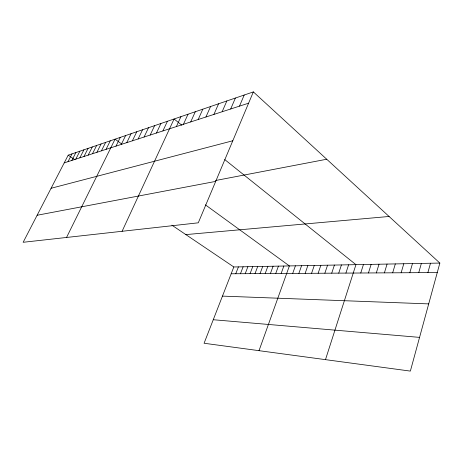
<?xml version="1.0" encoding="UTF-8"?>
<svg xmlns="http://www.w3.org/2000/svg" width="463" height="463" viewBox="0 0 463 463"><rect width="100%" height="100%" fill="white"/><g stroke="black" fill="none" stroke-linecap="round" stroke-linejoin="round"><path stroke-width="0.69" d="M439.85 263.065L410.357 371.1L204.085 343.257L233.821 266.972L439.85 263.065L253.348 91.9L68.194 155.186L23.15 242.288L198.28 222.813L253.348 91.9M427.881 272.603L430.486 263.239M418.743 272.661L421.365 263.412M409.83 272.713L412.469 263.58M401.143 272.765L403.794 263.748M392.67 272.811L395.327 263.91M384.406 272.863L387.068 264.066M376.338 272.91L379.012 264.217M368.455 272.956L371.141 264.367M360.764 273.002L363.449 264.512M325.483 359.647L355.943 264.657L224.723 159.561M345.907 273.095L348.604 264.795M338.731 273.135L341.428 264.929M331.716 273.176L334.419 265.062M324.858 273.216L327.561 265.195M318.145 273.257L320.847 265.322M311.582 273.297L314.284 265.444M305.158 273.332L307.86 265.565M298.872 273.373L301.575 265.687M292.714 273.407L295.417 265.803M259.014 350.67L289.387 265.918L205.393 204.849M281.157 273.477L283.848 266.022M275.728 273.511L278.419 266.127M270.404 273.54L273.089 266.225M265.177 273.575L267.863 266.323M260.05 273.604L262.729 266.422M255.015 273.633L257.688 266.52M250.072 273.662L252.746 266.613M245.216 273.691L247.884 266.705M240.447 273.72L243.116 266.792M235.765 273.749L238.428 266.885M239.487 106.137L244.215 95.019M230.678 108.99L235.389 98.04M222.153 111.751L226.847 100.957M213.912 114.419L218.582 103.781M205.925 117.006L210.578 106.519M198.193 119.506L202.823 109.17M190.698 121.937L195.305 111.739M183.435 124.287L188.019 114.234M176.386 126.573L180.94 116.647M122.093 231.286L174.076 118.997L181.907 125.265M162.901 130.936L167.409 121.277M156.448 133.026L160.927 123.488M150.18 135.057L154.63 125.641M144.086 137.031L148.507 127.736M138.153 138.952L142.552 129.773M132.389 140.816L136.759 131.752M126.775 142.633L131.116 133.68M121.306 144.404L125.623 135.555M115.987 146.129L120.276 137.384M66.556 237.461L115.061 139.166L121.775 144.051M106.062 149.341L110.298 140.798M101.432 150.84L105.645 142.39M96.912 152.304L101.096 143.941M92.496 153.733L96.657 145.457M88.178 155.128L92.316 146.945M83.959 156.5L88.074 148.391M79.839 157.831L83.919 149.815M75.805 159.139L79.862 151.198M71.858 160.418L75.891 152.559M67.992 161.668L72.002 153.89M64.212 162.889L248.602 103.185M51.086 188.273L232.791 140.769M215.509 180.524L326.722 159.237M37.133 215.254L215.7 181.392M185.86 234.602L389.082 216.47M231.17 273.778L437.263 272.551M222.46 296.112L428.703 303.896M213.252 319.73L419.565 337.382M68.194 155.186L74.919 159.723M171.86 225.157L233.821 266.972"/></g></svg>
